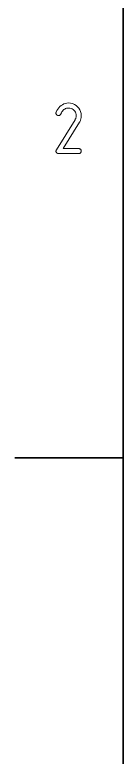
# Model space of a CAD drawing. Extents: x 0 to 297, y 0 to 210.
# Drawn here: x 2.5 to 10, y 31.8 to 83.1 of the extents above; entities that cross this region are included whole.
import ezdxf

# ---------------------------------------------------------------- set-up
doc = ezdxf.new("R2010")
doc.units = 0

msp = doc.modelspace()

# ---------------------------------------------------------------- linework, layer by layer
at = {"color": 7, "lineweight": 35}
msp.add_line((10, 200), (10, 10), dxfattribs=at)
at = {"color": 7, "lineweight": 35, "ltscale": 0.1875}
msp.add_line((10, 52.5), (2.5, 52.5), dxfattribs=at)
at = {"color": 255, "lineweight": 13}
msp.add_lwpolyline([(6.968, 75.666), (6.993, 75.708), (7.015, 75.752), (7.035, 75.797), (7.052, 75.844), (7.067, 75.891), (7.079, 75.938), (7.088, 75.986), (7.095, 76.033), (7.099, 76.08), (7.1, 76.126), (7.088, 76.267), (7.055, 76.402), (7.001, 76.527), (6.93, 76.642), (6.842, 76.744), (6.739, 76.832), (6.625, 76.904), (6.499, 76.957), (6.365, 76.991), (6.224, 77.002), (6.109, 76.994), (5.999, 76.971), (5.896, 76.934), (5.798, 76.883), (5.707, 76.821), (5.623, 76.748), (5.546, 76.665), (5.476, 76.574), (5.415, 76.475), (5.362, 76.371), (5.359, 76.365), (5.357, 76.359), (5.355, 76.352), (5.353, 76.345), (5.351, 76.339), (5.35, 76.332), (5.349, 76.324), (5.348, 76.317), (5.348, 76.31), (5.348, 76.302), (5.35, 76.274), (5.356, 76.247), (5.367, 76.221), (5.381, 76.198), (5.399, 76.178), (5.419, 76.16), (5.443, 76.146), (5.468, 76.135), (5.495, 76.129), (5.524, 76.126), (5.548, 76.128), (5.571, 76.132), (5.593, 76.14), (5.613, 76.15), (5.631, 76.162), (5.648, 76.177), (5.663, 76.194), (5.676, 76.212), (5.687, 76.232), (5.695, 76.253), (5.72, 76.323), (5.753, 76.387), (5.793, 76.445), (5.84, 76.497), (5.893, 76.542), (5.952, 76.58), (6.015, 76.61), (6.081, 76.632), (6.151, 76.645), (6.224, 76.65), (6.309, 76.643), (6.389, 76.623), (6.464, 76.591), (6.533, 76.549), (6.594, 76.496), (6.646, 76.435), (6.689, 76.367), (6.721, 76.292), (6.741, 76.211), (6.748, 76.126), (6.747, 76.097), (6.745, 76.068), (6.741, 76.039), (6.736, 76.01), (6.729, 75.981), (6.721, 75.953), (6.712, 75.926), (6.701, 75.899), (6.688, 75.873), (6.674, 75.847), (5.377, 73.767), (5.373, 73.759), (5.368, 73.752), (5.364, 73.743), (5.36, 73.735), (5.357, 73.726), (5.354, 73.717), (5.351, 73.708), (5.349, 73.699), (5.348, 73.689), (5.348, 73.679), (5.35, 73.65), (5.356, 73.623), (5.367, 73.597), (5.381, 73.574), (5.399, 73.554), (5.419, 73.536), (5.443, 73.522), (5.468, 73.511), (5.495, 73.505), (5.524, 73.502), (6.924, 73.502), (6.953, 73.505), (6.98, 73.511), (7.005, 73.522), (7.028, 73.536), (7.049, 73.554), (7.066, 73.574), (7.08, 73.597), (7.091, 73.623), (7.098, 73.65), (7.1, 73.679), (7.098, 73.707), (7.091, 73.734), (7.08, 73.759), (7.066, 73.781), (7.049, 73.801), (7.028, 73.818), (7.005, 73.831), (6.98, 73.842), (6.953, 73.848), (6.924, 73.85), (5.837, 73.85)], close=True, dxfattribs=at)

doc.saveas('drawing.dxf')
